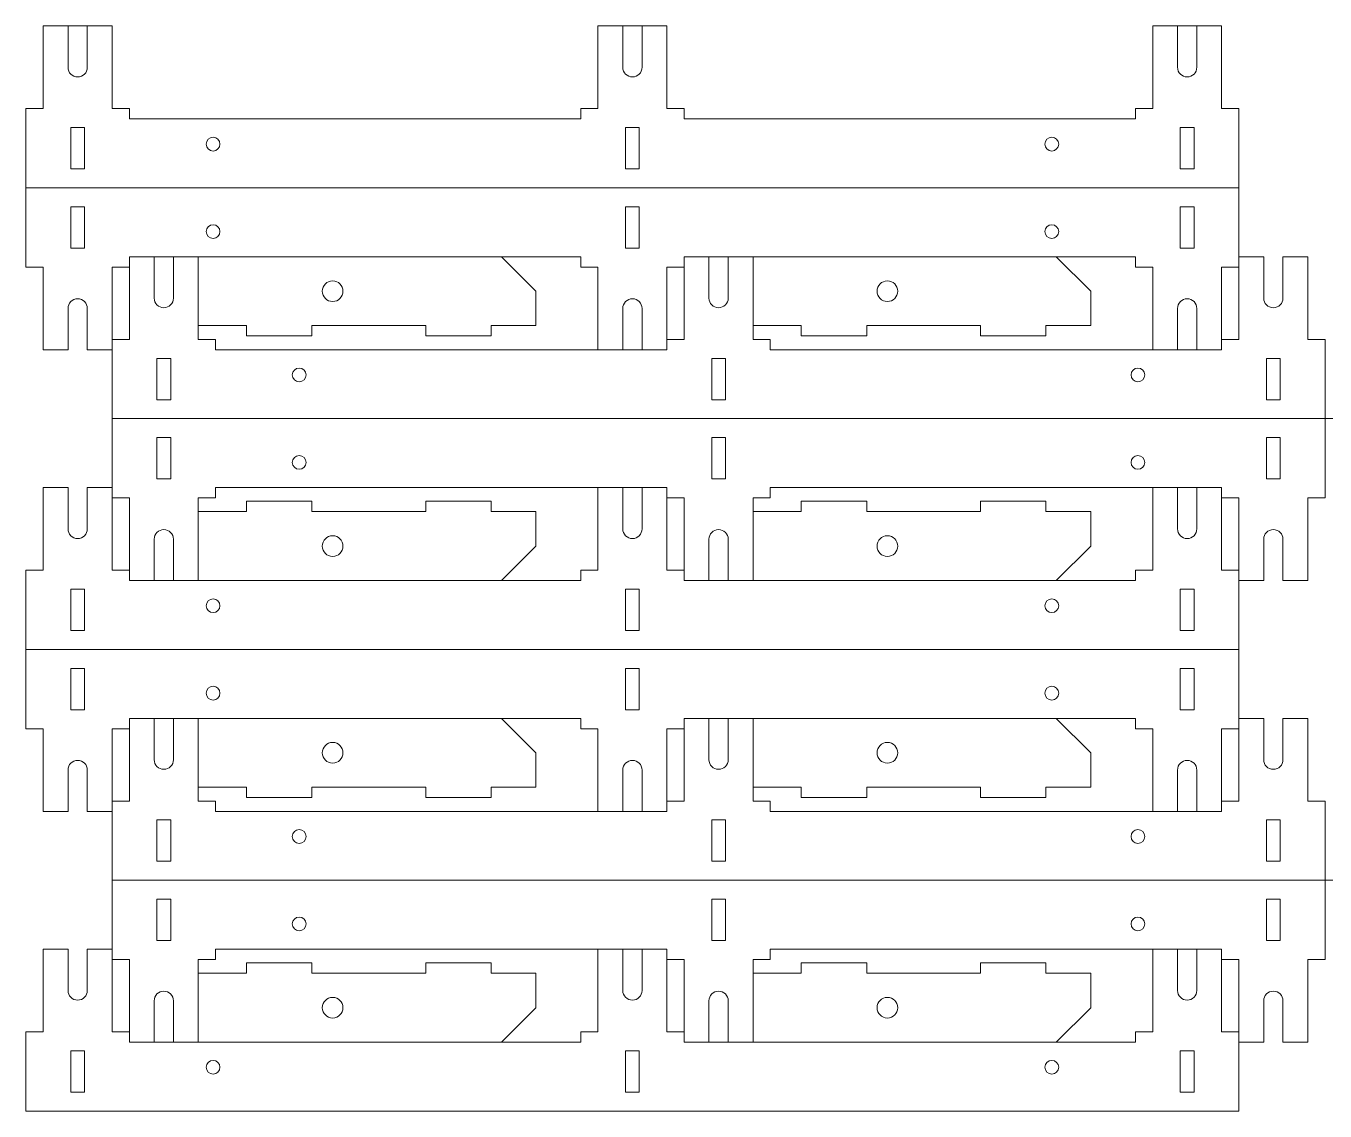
# Model space of a CAD drawing. Header units: millimetres. Extents: x -298 to 267, y -147 to 10.
# Drawn here: x -298.4 to -109.9, y -147.2 to 10.3 of the extents above; entities that cross this region are included whole.
import ezdxf

# ---------------------------------------------------------------- set-up
doc = ezdxf.new("R2010")
doc.units = ezdxf.units.MM
doc.header["$MEASUREMENT"] = 0
doc.layers.add('Layer 1', color=7, linetype='Continuous')

msp = doc.modelspace()

# ---------------------------------------------------------------- linework, layer by layer
at = {"layer": 'Layer 1', "color": 250, "lineweight": 9}
for points in [[(-292.2831, -30.724), (-292.2831, -36.724), (-295.8831, -36.724), (-295.8831, -24.724), (-298.3831, -24.724), (-298.3831, -13.224), (-298.3831, -1.724), (-295.8831, -1.724), (-295.8831, 10.276), (-285.8831, 10.276), (-285.8831, -1.724), (-283.3831, -1.724), (-283.3831, -3.224), (-217.8831, -3.224), (-217.8831, -1.724), (-215.3831, -1.724), (-215.3831, 10.276), (-205.3831, 10.276), (-205.3831, -1.724), (-202.8831, -1.724), (-202.8831, -3.224), (-137.3831, -3.224), (-137.3831, -1.724), (-134.8831, -1.724), (-134.8831, 10.276), (-124.8831, 10.276), (-124.8831, -1.724), (-122.3831, -1.724), (-122.3831, -13.224)], [(-298.3831, -13.224), (-122.3831, -13.224), (-122.3831, -24.724), (-124.8831, -24.724), (-124.8831, -36.724), (-190.3831, -36.724), (-190.3831, -35.224), (-192.8831, -35.224), (-192.8831, -23.224)], [(-211.7831, -30.724), (-211.7831, -36.724), (-215.3831, -36.724), (-215.3831, -24.724), (-217.8831, -24.724), (-217.8831, -23.224), (-283.3831, -23.224), (-283.3831, -24.724), (-285.8831, -24.724), (-285.8831, -36.724), (-289.4831, -36.724), (-289.4831, -30.724)], [(-283.3831, -23.224), (-283.3831, -35.224), (-285.8831, -35.224), (-285.8831, -58.224), (-283.3831, -58.224), (-283.3831, -70.224)], [(-273.3831, -23.224), (-273.3831, -35.224), (-270.8831, -35.224), (-270.8831, -36.724), (-205.3831, -36.724)], [(-205.3831, -35.224), (-202.8831, -35.224), (-202.8831, -23.224), (-137.3831, -23.224), (-137.3831, -24.724), (-134.8831, -24.724), (-134.8831, -36.724)], [(-118.7831, -29.224), (-118.7831, -23.224), (-122.3831, -23.224), (-122.3831, -35.224), (-124.8831, -35.224)], [(-115.9831, -64.224), (-115.9831, -70.224), (-112.3831, -70.224), (-112.3831, -58.224), (-109.8831, -58.224), (-109.8831, -35.224), (-112.3831, -35.224), (-112.3831, -23.224), (-115.9831, -23.224), (-115.9831, -29.224)], [(-202.8831, -24.724), (-205.3831, -24.724), (-205.3831, -36.724), (-208.9831, -36.724), (-208.9831, -30.724)], [(-285.8831, -46.724), (-109.8831, -46.724), (66.1169, -46.724)], [(-292.2831, -97.724), (-292.2831, -103.724), (-295.8831, -103.724), (-295.8831, -91.724), (-298.3831, -91.724), (-298.3831, -80.224), (-298.3831, -68.724), (-295.8831, -68.724), (-295.8831, -56.724), (-292.2831, -56.724), (-292.2831, -62.724)], [(-289.4831, -62.724), (-289.4831, -56.724), (-285.8831, -56.724), (-285.8831, -68.724), (-283.3831, -68.724), (-283.3831, -70.224), (-217.8831, -70.224), (-217.8831, -68.724), (-215.3831, -68.724), (-215.3831, -56.724)], [(-273.3831, -70.224), (-273.3831, -58.224), (-270.8831, -58.224), (-270.8831, -56.724), (-205.3831, -56.724), (-205.3831, -68.724), (-202.8831, -68.724)], [(-205.3831, -58.224), (-202.8831, -58.224), (-202.8831, -70.224), (-137.3831, -70.224), (-137.3831, -68.724), (-134.8831, -68.724), (-134.8831, -56.724)], [(-122.3831, -80.224), (-122.3831, -68.724), (-124.8831, -68.724), (-124.8831, -56.724), (-190.3831, -56.724), (-190.3831, -58.224), (-192.8831, -58.224), (-192.8831, -70.224)], [(-124.8831, -58.224), (-122.3831, -58.224), (-122.3831, -70.224), (-118.7831, -70.224), (-118.7831, -64.224)], [(-298.3831, -80.224), (-122.3831, -80.224), (-122.3831, -91.724), (-124.8831, -91.724), (-124.8831, -103.724), (-190.3831, -103.724), (-190.3831, -102.224), (-192.8831, -102.224), (-192.8831, -90.224)], [(-211.7831, -97.724), (-211.7831, -103.724), (-215.3831, -103.724), (-215.3831, -91.724), (-217.8831, -91.724), (-217.8831, -90.224), (-283.3831, -90.224), (-283.3831, -91.724), (-285.8831, -91.724), (-285.8831, -103.724), (-289.4831, -103.724), (-289.4831, -97.724)], [(-283.3831, -90.224), (-283.3831, -102.224), (-285.8831, -102.224), (-285.8831, -125.224), (-283.3831, -125.224), (-283.3831, -137.224)], [(-273.3831, -90.224), (-273.3831, -102.224), (-270.8831, -102.224), (-270.8831, -103.724), (-205.3831, -103.724)], [(-205.3831, -102.224), (-202.8831, -102.224), (-202.8831, -90.224), (-137.3831, -90.224), (-137.3831, -91.724), (-134.8831, -91.724), (-134.8831, -103.724)], [(-118.7831, -96.224), (-118.7831, -90.224), (-122.3831, -90.224), (-122.3831, -102.224), (-124.8831, -102.224)], [(-115.9831, -131.224), (-115.9831, -137.224), (-112.3831, -137.224), (-112.3831, -125.224), (-109.8831, -125.224), (-109.8831, -102.224), (-112.3831, -102.224), (-112.3831, -90.224), (-115.9831, -90.224), (-115.9831, -96.224)], [(-202.8831, -91.724), (-205.3831, -91.724), (-205.3831, -103.724), (-208.9831, -103.724), (-208.9831, -97.724)], [(-285.8831, -113.724), (-109.8831, -113.724), (66.1169, -113.724)], [(-292.2831, -129.724), (-292.2831, -123.724), (-295.8831, -123.724), (-295.8831, -135.724), (-298.3831, -135.724), (-298.3831, -147.224), (-122.3831, -147.224), (-122.3831, -135.724), (-124.8831, -135.724), (-124.8831, -123.724), (-190.3831, -123.724), (-190.3831, -125.224), (-192.8831, -125.224), (-192.8831, -137.224)], [(-215.3831, -123.724), (-215.3831, -135.724), (-217.8831, -135.724), (-217.8831, -137.224), (-283.3831, -137.224), (-283.3831, -135.724), (-285.8831, -135.724), (-285.8831, -123.724), (-289.4831, -123.724), (-289.4831, -129.724)], [(-273.3831, -137.224), (-273.3831, -125.224), (-270.8831, -125.224), (-270.8831, -123.724), (-205.3831, -123.724), (-205.3831, -135.724), (-202.8831, -135.724)], [(-205.3831, -125.224), (-202.8831, -125.224), (-202.8831, -137.224), (-137.3831, -137.224), (-137.3831, -135.724), (-134.8831, -135.724), (-134.8831, -123.724)], [(-124.8831, -125.224), (-122.3831, -125.224), (-122.3831, -137.224), (-118.7831, -137.224), (-118.7831, -131.224)]]:
    msp.add_lwpolyline(points, dxfattribs=at)
at = {"layer": 'Layer 1', "color": 240, "lineweight": 9}
for points in [[(-292.2831, 4.276), (-292.2831, 10.276)], [(-289.4831, 10.276), (-289.4831, 4.276)], [(-211.7831, 4.276), (-211.7831, 10.276)], [(-208.9831, 10.276), (-208.9831, 4.276)], [(-131.2831, 4.276), (-131.2831, 10.276)], [(-128.4831, 10.276), (-128.4831, 4.276)], [(-291.8831, -10.474), (-289.8831, -10.474), (-289.8831, -4.474), (-291.8831, -4.474), (-291.8831, -10.474)], [(-209.3831, -4.474), (-209.3831, -10.474), (-211.3831, -10.474), (-211.3831, -4.474), (-209.3831, -4.474)], [(-128.8831, -4.474), (-128.8831, -10.474), (-130.8831, -10.474), (-130.8831, -4.474), (-128.8831, -4.474)], [(-291.8831, -15.974), (-289.8831, -15.974), (-289.8831, -21.974), (-291.8831, -21.974), (-291.8831, -15.974)], [(-209.3831, -21.974), (-209.3831, -15.974), (-211.3831, -15.974), (-211.3831, -21.974), (-209.3831, -21.974)], [(-128.8831, -21.974), (-128.8831, -15.974), (-130.8831, -15.974), (-130.8831, -21.974), (-128.8831, -21.974)], [(-279.7831, -29.224), (-279.7831, -23.224)], [(-276.9831, -23.224), (-276.9831, -29.224)], [(-229.3831, -23.224), (-224.3831, -28.224), (-224.3831, -33.224), (-230.8831, -33.224), (-230.8831, -34.724), (-240.3831, -34.724), (-240.3831, -33.224), (-256.8831, -33.224), (-256.8831, -34.724), (-266.3831, -34.724), (-266.3831, -33.224), (-273.3831, -33.224)], [(-199.2831, -29.224), (-199.2831, -23.224)], [(-196.4831, -23.224), (-196.4831, -29.224)], [(-148.8831, -23.224), (-143.8831, -28.224), (-143.8831, -33.224), (-150.3831, -33.224), (-150.3831, -34.724), (-159.8831, -34.724), (-159.8831, -33.224), (-176.3831, -33.224), (-176.3831, -34.724), (-185.8831, -34.724), (-185.8831, -33.224), (-192.8831, -33.224)], [(-131.2831, -30.724), (-131.2831, -36.724)], [(-128.4831, -36.724), (-128.4831, -30.724)], [(-279.3831, -43.974), (-277.3831, -43.974), (-277.3831, -37.974), (-279.3831, -37.974), (-279.3831, -43.974)], [(-196.8831, -37.974), (-196.8831, -43.974), (-198.8831, -43.974), (-198.8831, -37.974), (-196.8831, -37.974)], [(-116.3831, -37.974), (-116.3831, -43.974), (-118.3831, -43.974), (-118.3831, -37.974), (-116.3831, -37.974)], [(-279.3831, -49.474), (-277.3831, -49.474), (-277.3831, -55.474), (-279.3831, -55.474), (-279.3831, -49.474)], [(-196.8831, -55.474), (-196.8831, -49.474), (-198.8831, -49.474), (-198.8831, -55.474), (-196.8831, -55.474)], [(-116.3831, -55.474), (-116.3831, -49.474), (-118.3831, -49.474), (-118.3831, -55.474), (-116.3831, -55.474)], [(-211.7831, -62.724), (-211.7831, -56.724)], [(-208.9831, -56.724), (-208.9831, -62.724)], [(-131.2831, -62.724), (-131.2831, -56.724)], [(-128.4831, -56.724), (-128.4831, -62.724)], [(-229.3831, -70.224), (-224.3831, -65.224), (-224.3831, -60.224), (-230.8831, -60.224), (-230.8831, -58.724), (-240.3831, -58.724), (-240.3831, -60.224), (-256.8831, -60.224), (-256.8831, -58.724), (-266.3831, -58.724), (-266.3831, -60.224), (-273.3831, -60.224)], [(-148.8831, -70.224), (-143.8831, -65.224), (-143.8831, -60.224), (-150.3831, -60.224), (-150.3831, -58.724), (-159.8831, -58.724), (-159.8831, -60.224), (-176.3831, -60.224), (-176.3831, -58.724), (-185.8831, -58.724), (-185.8831, -60.224), (-192.8831, -60.224)], [(-279.7831, -64.224), (-279.7831, -70.224)], [(-276.9831, -70.224), (-276.9831, -64.224)], [(-199.2831, -64.224), (-199.2831, -70.224)], [(-196.4831, -70.224), (-196.4831, -64.224)], [(-291.8831, -77.474), (-289.8831, -77.474), (-289.8831, -71.474), (-291.8831, -71.474), (-291.8831, -77.474)], [(-209.3831, -71.474), (-209.3831, -77.474), (-211.3831, -77.474), (-211.3831, -71.474), (-209.3831, -71.474)], [(-128.8831, -71.474), (-128.8831, -77.474), (-130.8831, -77.474), (-130.8831, -71.474), (-128.8831, -71.474)], [(-291.8831, -82.974), (-289.8831, -82.974), (-289.8831, -88.974), (-291.8831, -88.974), (-291.8831, -82.974)], [(-209.3831, -88.974), (-209.3831, -82.974), (-211.3831, -82.974), (-211.3831, -88.974), (-209.3831, -88.974)], [(-128.8831, -88.974), (-128.8831, -82.974), (-130.8831, -82.974), (-130.8831, -88.974), (-128.8831, -88.974)], [(-279.7831, -96.224), (-279.7831, -90.224)], [(-276.9831, -90.224), (-276.9831, -96.224)], [(-229.3831, -90.224), (-224.3831, -95.224), (-224.3831, -100.224), (-230.8831, -100.224), (-230.8831, -101.724), (-240.3831, -101.724), (-240.3831, -100.224), (-256.8831, -100.224), (-256.8831, -101.724), (-266.3831, -101.724), (-266.3831, -100.224), (-273.3831, -100.224)], [(-199.2831, -96.224), (-199.2831, -90.224)], [(-196.4831, -90.224), (-196.4831, -96.224)], [(-148.8831, -90.224), (-143.8831, -95.224), (-143.8831, -100.224), (-150.3831, -100.224), (-150.3831, -101.724), (-159.8831, -101.724), (-159.8831, -100.224), (-176.3831, -100.224), (-176.3831, -101.724), (-185.8831, -101.724), (-185.8831, -100.224), (-192.8831, -100.224)], [(-131.2831, -97.724), (-131.2831, -103.724)], [(-128.4831, -103.724), (-128.4831, -97.724)], [(-279.3831, -110.974), (-277.3831, -110.974), (-277.3831, -104.974), (-279.3831, -104.974), (-279.3831, -110.974)], [(-196.8831, -104.974), (-196.8831, -110.974), (-198.8831, -110.974), (-198.8831, -104.974), (-196.8831, -104.974)], [(-116.3831, -104.974), (-116.3831, -110.974), (-118.3831, -110.974), (-118.3831, -104.974), (-116.3831, -104.974)], [(-279.3831, -116.474), (-277.3831, -116.474), (-277.3831, -122.474), (-279.3831, -122.474), (-279.3831, -116.474)], [(-196.8831, -122.474), (-196.8831, -116.474), (-198.8831, -116.474), (-198.8831, -122.474), (-196.8831, -122.474)], [(-116.3831, -122.474), (-116.3831, -116.474), (-118.3831, -116.474), (-118.3831, -122.474), (-116.3831, -122.474)], [(-211.7831, -129.724), (-211.7831, -123.724)], [(-208.9831, -123.724), (-208.9831, -129.724)], [(-131.2831, -129.724), (-131.2831, -123.724)], [(-128.4831, -123.724), (-128.4831, -129.724)], [(-229.3831, -137.224), (-224.3831, -132.224), (-224.3831, -127.224), (-230.8831, -127.224), (-230.8831, -125.724), (-240.3831, -125.724), (-240.3831, -127.224), (-256.8831, -127.224), (-256.8831, -125.724), (-266.3831, -125.724), (-266.3831, -127.224), (-273.3831, -127.224)], [(-148.8831, -137.224), (-143.8831, -132.224), (-143.8831, -127.224), (-150.3831, -127.224), (-150.3831, -125.724), (-159.8831, -125.724), (-159.8831, -127.224), (-176.3831, -127.224), (-176.3831, -125.724), (-185.8831, -125.724), (-185.8831, -127.224), (-192.8831, -127.224)], [(-279.7831, -131.224), (-279.7831, -137.224)], [(-276.9831, -137.224), (-276.9831, -131.224)], [(-199.2831, -131.224), (-199.2831, -137.224)], [(-196.4831, -137.224), (-196.4831, -131.224)], [(-291.8831, -144.474), (-289.8831, -144.474), (-289.8831, -138.474), (-291.8831, -138.474), (-291.8831, -144.474)], [(-209.3831, -138.474), (-209.3831, -144.474), (-211.3831, -144.474), (-211.3831, -138.474), (-209.3831, -138.474)], [(-128.8831, -138.474), (-128.8831, -144.474), (-130.8831, -144.474), (-130.8831, -138.474), (-128.8831, -138.474)]]:
    msp.add_lwpolyline(points, dxfattribs=at)
for points, knots in [([(-289.4831, 4.276), (-289.4831, 3.5028), (-290.1099, 2.876), (-290.8831, 2.876), (-291.6563, 2.876), (-292.2831, 3.5028), (-292.2831, 4.276)], [0, 0, 0, 0, 1, 1, 1, 2, 2, 2, 2]), ([(-208.9831, 4.276), (-208.9831, 3.5028), (-209.6099, 2.876), (-210.3831, 2.876), (-211.1563, 2.876), (-211.7831, 3.5028), (-211.7831, 4.276)], [0, 0, 0, 0, 1, 1, 1, 2, 2, 2, 2]), ([(-128.4831, 4.276), (-128.4831, 3.5028), (-129.1099, 2.876), (-129.8831, 2.876), (-130.6563, 2.876), (-131.2831, 3.5028), (-131.2831, 4.276)], [0, 0, 0, 0, 1, 1, 1, 2, 2, 2, 2]), ([(-272.2341, -6.874), (-272.2341, -6.3217), (-271.7864, -5.874), (-271.2341, -5.874), (-270.6818, -5.874), (-270.2341, -6.3217), (-270.2341, -6.874), (-270.2341, -7.4263), (-270.6818, -7.874), (-271.2341, -7.874), (-271.7864, -7.874), (-272.2341, -7.4263), (-272.2341, -6.874)], [0, 0, 0, 0, 1, 1, 1, 2, 2, 2, 3, 3, 3, 4, 4, 4, 4]), ([(-150.5322, -6.874), (-150.5322, -6.3217), (-150.0845, -5.874), (-149.5322, -5.874), (-148.9799, -5.874), (-148.5322, -6.3217), (-148.5322, -6.874), (-148.5322, -7.4263), (-148.9799, -7.874), (-149.5322, -7.874), (-150.0845, -7.874), (-150.5322, -7.4263), (-150.5322, -6.874)], [0, 0, 0, 0, 1, 1, 1, 2, 2, 2, 3, 3, 3, 4, 4, 4, 4]), ([(-272.2341, -19.574), (-272.2341, -20.1263), (-271.7864, -20.574), (-271.2341, -20.574), (-270.6818, -20.574), (-270.2341, -20.1263), (-270.2341, -19.574), (-270.2341, -19.0217), (-270.6818, -18.574), (-271.2341, -18.574), (-271.7864, -18.574), (-272.2341, -19.0217), (-272.2341, -19.574)], [0, 0, 0, 0, 1, 1, 1, 2, 2, 2, 3, 3, 3, 4, 4, 4, 4]), ([(-150.5322, -19.574), (-150.5322, -20.1263), (-150.0845, -20.574), (-149.5322, -20.574), (-148.9799, -20.574), (-148.5322, -20.1263), (-148.5322, -19.574), (-148.5322, -19.0217), (-148.9799, -18.574), (-149.5322, -18.574), (-150.0845, -18.574), (-150.5322, -19.0217), (-150.5322, -19.574)], [0, 0, 0, 0, 1, 1, 1, 2, 2, 2, 3, 3, 3, 4, 4, 4, 4]), ([(-252.3831, -28.224), (-252.3831, -29.0524), (-253.0547, -29.724), (-253.8831, -29.724), (-254.7115, -29.724), (-255.3831, -29.0524), (-255.3831, -28.224), (-255.3831, -27.3956), (-254.7115, -26.724), (-253.8831, -26.724), (-253.0547, -26.724), (-252.3831, -27.3955), (-252.3831, -28.224)], [0, 0, 0, 0, 1, 1, 1, 2, 2, 2, 3, 3, 3, 4, 4, 4, 4]), ([(-171.8831, -28.224), (-171.8831, -29.0524), (-172.5547, -29.724), (-173.3831, -29.724), (-174.2115, -29.724), (-174.8831, -29.0524), (-174.8831, -28.224), (-174.8831, -27.3956), (-174.2115, -26.724), (-173.3831, -26.724), (-172.5547, -26.724), (-171.8831, -27.3955), (-171.8831, -28.224)], [0, 0, 0, 0, 1, 1, 1, 2, 2, 2, 3, 3, 3, 4, 4, 4, 4]), ([(-276.9831, -29.224), (-276.9831, -29.9972), (-277.6099, -30.624), (-278.3831, -30.624), (-279.1563, -30.624), (-279.7831, -29.9972), (-279.7831, -29.224)], [0, 0, 0, 0, 1, 1, 1, 2, 2, 2, 2]), ([(-196.4831, -29.224), (-196.4831, -29.9972), (-197.1099, -30.624), (-197.8831, -30.624), (-198.6563, -30.624), (-199.2831, -29.9972), (-199.2831, -29.224)], [0, 0, 0, 0, 1, 1, 1, 2, 2, 2, 2]), ([(-128.4831, -30.724), (-128.4831, -29.9508), (-129.1099, -29.324), (-129.8831, -29.324), (-130.6563, -29.324), (-131.2831, -29.9508), (-131.2831, -30.724)], [0, 0, 0, 0, 1, 1, 1, 2, 2, 2, 2]), ([(-259.7341, -40.374), (-259.7341, -39.8217), (-259.2864, -39.374), (-258.7341, -39.374), (-258.1818, -39.374), (-257.7341, -39.8217), (-257.7341, -40.374), (-257.7341, -40.9263), (-258.1818, -41.374), (-258.7341, -41.374), (-259.2864, -41.374), (-259.7341, -40.9263), (-259.7341, -40.374)], [0, 0, 0, 0, 1, 1, 1, 2, 2, 2, 3, 3, 3, 4, 4, 4, 4]), ([(-138.0322, -40.374), (-138.0322, -39.8217), (-137.5845, -39.374), (-137.0322, -39.374), (-136.4799, -39.374), (-136.0322, -39.8217), (-136.0322, -40.374), (-136.0322, -40.9263), (-136.4799, -41.374), (-137.0322, -41.374), (-137.5845, -41.374), (-138.0322, -40.9263), (-138.0322, -40.374)], [0, 0, 0, 0, 1, 1, 1, 2, 2, 2, 3, 3, 3, 4, 4, 4, 4]), ([(-259.7341, -53.074), (-259.7341, -53.6263), (-259.2864, -54.074), (-258.7341, -54.074), (-258.1818, -54.074), (-257.7341, -53.6263), (-257.7341, -53.074), (-257.7341, -52.5217), (-258.1818, -52.074), (-258.7341, -52.074), (-259.2864, -52.074), (-259.7341, -52.5217), (-259.7341, -53.074)], [0, 0, 0, 0, 1, 1, 1, 2, 2, 2, 3, 3, 3, 4, 4, 4, 4]), ([(-138.0322, -53.074), (-138.0322, -53.6263), (-137.5845, -54.074), (-137.0322, -54.074), (-136.4799, -54.074), (-136.0322, -53.6263), (-136.0322, -53.074), (-136.0322, -52.5217), (-136.4799, -52.074), (-137.0322, -52.074), (-137.5845, -52.074), (-138.0322, -52.5217), (-138.0322, -53.074)], [0, 0, 0, 0, 1, 1, 1, 2, 2, 2, 3, 3, 3, 4, 4, 4, 4]), ([(-276.9831, -64.224), (-276.9831, -63.4508), (-277.6099, -62.824), (-278.3831, -62.824), (-279.1563, -62.824), (-279.7831, -63.4508), (-279.7831, -64.224)], [0, 0, 0, 0, 1, 1, 1, 2, 2, 2, 2]), ([(-252.3831, -65.224), (-252.3831, -64.3956), (-253.0547, -63.724), (-253.8831, -63.724), (-254.7115, -63.724), (-255.3831, -64.3956), (-255.3831, -65.224), (-255.3831, -66.0524), (-254.7115, -66.724), (-253.8831, -66.724), (-253.0547, -66.724), (-252.3831, -66.0525), (-252.3831, -65.224)], [0, 0, 0, 0, 1, 1, 1, 2, 2, 2, 3, 3, 3, 4, 4, 4, 4]), ([(-208.9831, -62.724), (-208.9831, -63.4972), (-209.6099, -64.124), (-210.3831, -64.124), (-211.1563, -64.124), (-211.7831, -63.4972), (-211.7831, -62.724)], [0, 0, 0, 0, 1, 1, 1, 2, 2, 2, 2]), ([(-196.4831, -64.224), (-196.4831, -63.4508), (-197.1099, -62.824), (-197.8831, -62.824), (-198.6563, -62.824), (-199.2831, -63.4508), (-199.2831, -64.224)], [0, 0, 0, 0, 1, 1, 1, 2, 2, 2, 2]), ([(-171.8831, -65.224), (-171.8831, -64.3956), (-172.5547, -63.724), (-173.3831, -63.724), (-174.2115, -63.724), (-174.8831, -64.3956), (-174.8831, -65.224), (-174.8831, -66.0524), (-174.2115, -66.724), (-173.3831, -66.724), (-172.5547, -66.724), (-171.8831, -66.0525), (-171.8831, -65.224)], [0, 0, 0, 0, 1, 1, 1, 2, 2, 2, 3, 3, 3, 4, 4, 4, 4]), ([(-128.4831, -62.724), (-128.4831, -63.4972), (-129.1099, -64.124), (-129.8831, -64.124), (-130.6563, -64.124), (-131.2831, -63.4972), (-131.2831, -62.724)], [0, 0, 0, 0, 1, 1, 1, 2, 2, 2, 2]), ([(-272.2341, -73.874), (-272.2341, -73.3217), (-271.7864, -72.874), (-271.2341, -72.874), (-270.6818, -72.874), (-270.2341, -73.3217), (-270.2341, -73.874), (-270.2341, -74.4263), (-270.6818, -74.874), (-271.2341, -74.874), (-271.7864, -74.874), (-272.2341, -74.4263), (-272.2341, -73.874)], [0, 0, 0, 0, 1, 1, 1, 2, 2, 2, 3, 3, 3, 4, 4, 4, 4]), ([(-150.5322, -73.874), (-150.5322, -73.3217), (-150.0845, -72.874), (-149.5322, -72.874), (-148.9799, -72.874), (-148.5322, -73.3217), (-148.5322, -73.874), (-148.5322, -74.4263), (-148.9799, -74.874), (-149.5322, -74.874), (-150.0845, -74.874), (-150.5322, -74.4263), (-150.5322, -73.874)], [0, 0, 0, 0, 1, 1, 1, 2, 2, 2, 3, 3, 3, 4, 4, 4, 4]), ([(-272.2341, -86.574), (-272.2341, -87.1263), (-271.7864, -87.574), (-271.2341, -87.574), (-270.6818, -87.574), (-270.2341, -87.1263), (-270.2341, -86.574), (-270.2341, -86.0217), (-270.6818, -85.574), (-271.2341, -85.574), (-271.7864, -85.574), (-272.2341, -86.0217), (-272.2341, -86.574)], [0, 0, 0, 0, 1, 1, 1, 2, 2, 2, 3, 3, 3, 4, 4, 4, 4]), ([(-150.5322, -86.574), (-150.5322, -87.1263), (-150.0845, -87.574), (-149.5322, -87.574), (-148.9799, -87.574), (-148.5322, -87.1263), (-148.5322, -86.574), (-148.5322, -86.0217), (-148.9799, -85.574), (-149.5322, -85.574), (-150.0845, -85.574), (-150.5322, -86.0217), (-150.5322, -86.574)], [0, 0, 0, 0, 1, 1, 1, 2, 2, 2, 3, 3, 3, 4, 4, 4, 4]), ([(-252.3831, -95.224), (-252.3831, -96.0524), (-253.0547, -96.724), (-253.8831, -96.724), (-254.7115, -96.724), (-255.3831, -96.0524), (-255.3831, -95.224), (-255.3831, -94.3956), (-254.7115, -93.724), (-253.8831, -93.724), (-253.0547, -93.724), (-252.3831, -94.3955), (-252.3831, -95.224)], [0, 0, 0, 0, 1, 1, 1, 2, 2, 2, 3, 3, 3, 4, 4, 4, 4]), ([(-171.8831, -95.224), (-171.8831, -96.0524), (-172.5547, -96.724), (-173.3831, -96.724), (-174.2115, -96.724), (-174.8831, -96.0524), (-174.8831, -95.224), (-174.8831, -94.3956), (-174.2115, -93.724), (-173.3831, -93.724), (-172.5547, -93.724), (-171.8831, -94.3955), (-171.8831, -95.224)], [0, 0, 0, 0, 1, 1, 1, 2, 2, 2, 3, 3, 3, 4, 4, 4, 4]), ([(-276.9831, -96.224), (-276.9831, -96.9972), (-277.6099, -97.624), (-278.3831, -97.624), (-279.1563, -97.624), (-279.7831, -96.9972), (-279.7831, -96.224)], [0, 0, 0, 0, 1, 1, 1, 2, 2, 2, 2]), ([(-196.4831, -96.224), (-196.4831, -96.9972), (-197.1099, -97.624), (-197.8831, -97.624), (-198.6563, -97.624), (-199.2831, -96.9972), (-199.2831, -96.224)], [0, 0, 0, 0, 1, 1, 1, 2, 2, 2, 2]), ([(-128.4831, -97.724), (-128.4831, -96.9508), (-129.1099, -96.324), (-129.8831, -96.324), (-130.6563, -96.324), (-131.2831, -96.9508), (-131.2831, -97.724)], [0, 0, 0, 0, 1, 1, 1, 2, 2, 2, 2]), ([(-259.7341, -107.374), (-259.7341, -106.8217), (-259.2864, -106.374), (-258.7341, -106.374), (-258.1818, -106.374), (-257.7341, -106.8217), (-257.7341, -107.374), (-257.7341, -107.9263), (-258.1818, -108.374), (-258.7341, -108.374), (-259.2864, -108.374), (-259.7341, -107.9263), (-259.7341, -107.374)], [0, 0, 0, 0, 1, 1, 1, 2, 2, 2, 3, 3, 3, 4, 4, 4, 4]), ([(-138.0322, -107.374), (-138.0322, -106.8217), (-137.5845, -106.374), (-137.0322, -106.374), (-136.4799, -106.374), (-136.0322, -106.8217), (-136.0322, -107.374), (-136.0322, -107.9263), (-136.4799, -108.374), (-137.0322, -108.374), (-137.5845, -108.374), (-138.0322, -107.9263), (-138.0322, -107.374)], [0, 0, 0, 0, 1, 1, 1, 2, 2, 2, 3, 3, 3, 4, 4, 4, 4]), ([(-259.7341, -120.074), (-259.7341, -120.6263), (-259.2864, -121.074), (-258.7341, -121.074), (-258.1818, -121.074), (-257.7341, -120.6263), (-257.7341, -120.074), (-257.7341, -119.5217), (-258.1818, -119.074), (-258.7341, -119.074), (-259.2864, -119.074), (-259.7341, -119.5217), (-259.7341, -120.074)], [0, 0, 0, 0, 1, 1, 1, 2, 2, 2, 3, 3, 3, 4, 4, 4, 4]), ([(-138.0322, -120.074), (-138.0322, -120.6263), (-137.5845, -121.074), (-137.0322, -121.074), (-136.4799, -121.074), (-136.0322, -120.6263), (-136.0322, -120.074), (-136.0322, -119.5217), (-136.4799, -119.074), (-137.0322, -119.074), (-137.5845, -119.074), (-138.0322, -119.5217), (-138.0322, -120.074)], [0, 0, 0, 0, 1, 1, 1, 2, 2, 2, 3, 3, 3, 4, 4, 4, 4]), ([(-276.9831, -131.224), (-276.9831, -130.4508), (-277.6099, -129.824), (-278.3831, -129.824), (-279.1563, -129.824), (-279.7831, -130.4508), (-279.7831, -131.224)], [0, 0, 0, 0, 1, 1, 1, 2, 2, 2, 2]), ([(-208.9831, -129.724), (-208.9831, -130.4972), (-209.6099, -131.124), (-210.3831, -131.124), (-211.1563, -131.124), (-211.7831, -130.4972), (-211.7831, -129.724)], [0, 0, 0, 0, 1, 1, 1, 2, 2, 2, 2]), ([(-196.4831, -131.224), (-196.4831, -130.4508), (-197.1099, -129.824), (-197.8831, -129.824), (-198.6563, -129.824), (-199.2831, -130.4508), (-199.2831, -131.224)], [0, 0, 0, 0, 1, 1, 1, 2, 2, 2, 2]), ([(-128.4831, -129.724), (-128.4831, -130.4972), (-129.1099, -131.124), (-129.8831, -131.124), (-130.6563, -131.124), (-131.2831, -130.4972), (-131.2831, -129.724)], [0, 0, 0, 0, 1, 1, 1, 2, 2, 2, 2]), ([(-252.3831, -132.224), (-252.3831, -131.3956), (-253.0547, -130.724), (-253.8831, -130.724), (-254.7115, -130.724), (-255.3831, -131.3956), (-255.3831, -132.224), (-255.3831, -133.0524), (-254.7115, -133.724), (-253.8831, -133.724), (-253.0547, -133.724), (-252.3831, -133.0525), (-252.3831, -132.224)], [0, 0, 0, 0, 1, 1, 1, 2, 2, 2, 3, 3, 3, 4, 4, 4, 4]), ([(-171.8831, -132.224), (-171.8831, -131.3956), (-172.5547, -130.724), (-173.3831, -130.724), (-174.2115, -130.724), (-174.8831, -131.3956), (-174.8831, -132.224), (-174.8831, -133.0524), (-174.2115, -133.724), (-173.3831, -133.724), (-172.5547, -133.724), (-171.8831, -133.0525), (-171.8831, -132.224)], [0, 0, 0, 0, 1, 1, 1, 2, 2, 2, 3, 3, 3, 4, 4, 4, 4]), ([(-272.2341, -140.874), (-272.2341, -140.3217), (-271.7864, -139.874), (-271.2341, -139.874), (-270.6818, -139.874), (-270.2341, -140.3217), (-270.2341, -140.874), (-270.2341, -141.4263), (-270.6818, -141.874), (-271.2341, -141.874), (-271.7864, -141.874), (-272.2341, -141.4263), (-272.2341, -140.874)], [0, 0, 0, 0, 1, 1, 1, 2, 2, 2, 3, 3, 3, 4, 4, 4, 4]), ([(-150.5322, -140.874), (-150.5322, -140.3217), (-150.0845, -139.874), (-149.5322, -139.874), (-148.9799, -139.874), (-148.5322, -140.3217), (-148.5322, -140.874), (-148.5322, -141.4263), (-148.9799, -141.874), (-149.5322, -141.874), (-150.0845, -141.874), (-150.5322, -141.4263), (-150.5322, -140.874)], [0, 0, 0, 0, 1, 1, 1, 2, 2, 2, 3, 3, 3, 4, 4, 4, 4])]:
    msp.add_open_spline(points, degree=3, knots=knots, dxfattribs=at)
at = {"layer": 'Layer 1', "color": 250, "lineweight": 9}
for points in [[(-289.4831, -30.724), (-289.4831, -29.9508), (-290.1099, -29.324), (-290.8831, -29.324), (-291.6563, -29.324), (-292.2831, -29.9508), (-292.2831, -30.724)], [(-208.9831, -30.724), (-208.9831, -29.9508), (-209.6099, -29.324), (-210.3831, -29.324), (-211.1563, -29.324), (-211.7831, -29.9508), (-211.7831, -30.724)], [(-115.9831, -29.224), (-115.9831, -29.9972), (-116.6099, -30.624), (-117.3831, -30.624), (-118.1563, -30.624), (-118.7831, -29.9972), (-118.7831, -29.224)], [(-292.2831, -62.724), (-292.2831, -63.4972), (-291.6563, -64.124), (-290.8831, -64.124), (-290.1099, -64.124), (-289.4831, -63.4972), (-289.4831, -62.724)], [(-118.7831, -64.224), (-118.7831, -63.4508), (-118.1563, -62.824), (-117.3831, -62.824), (-116.6099, -62.824), (-115.9831, -63.4508), (-115.9831, -64.224)], [(-289.4831, -97.724), (-289.4831, -96.9508), (-290.1099, -96.324), (-290.8831, -96.324), (-291.6563, -96.324), (-292.2831, -96.9508), (-292.2831, -97.724)], [(-208.9831, -97.724), (-208.9831, -96.9508), (-209.6099, -96.324), (-210.3831, -96.324), (-211.1563, -96.324), (-211.7831, -96.9508), (-211.7831, -97.724)], [(-115.9831, -96.224), (-115.9831, -96.9972), (-116.6099, -97.624), (-117.3831, -97.624), (-118.1563, -97.624), (-118.7831, -96.9972), (-118.7831, -96.224)], [(-289.4831, -129.724), (-289.4831, -130.4972), (-290.1099, -131.124), (-290.8831, -131.124), (-291.6563, -131.124), (-292.2831, -130.4972), (-292.2831, -129.724)], [(-118.7831, -131.224), (-118.7831, -130.4508), (-118.1563, -129.824), (-117.3831, -129.824), (-116.6099, -129.824), (-115.9831, -130.4508), (-115.9831, -131.224)]]:
    msp.add_open_spline(points, degree=3, knots=[0, 0, 0, 0, 1, 1, 1, 2, 2, 2, 2], dxfattribs=at)

doc.saveas('drawing.dxf')
